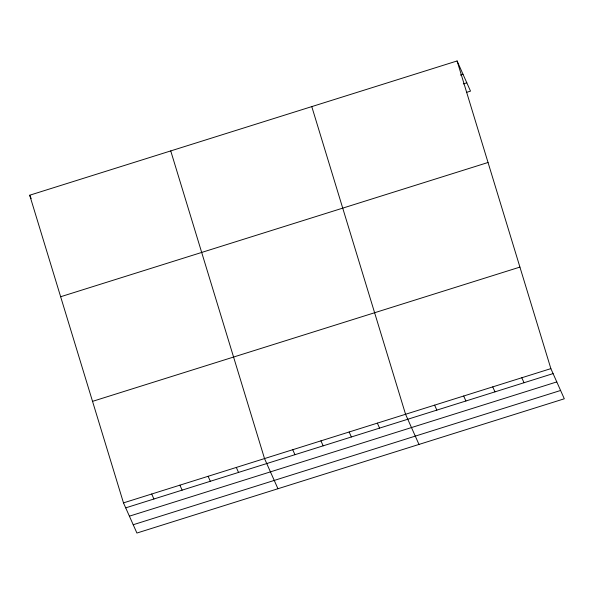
<?xml version="1.0" encoding="UTF-8"?>
<svg xmlns="http://www.w3.org/2000/svg" width="594" height="594" viewBox="0 0 594 594"><rect width="100%" height="100%" fill="white"/><g stroke="black" fill="none" stroke-linecap="round" stroke-linejoin="round"><path stroke-width="0.89" d="M457.09 60.959L550.868 368.622L564.3 398.782L136.91 533.041L123.485 502.88L29.7 195.218L457.09 60.959L470.515 91.12L466.995 92.226M460.365 75.082L463.008 74.25M463.298 83.917L466.817 82.811M60.647 296.74L488.038 162.489M92.538 401.351L519.921 267.092M123.485 502.88L550.868 368.622M125.705 507.863L553.088 373.604M129.403 516.171L556.786 381.912M133.212 524.732L560.602 390.473M521.807 377.754L524.027 382.736M492.745 386.88L494.965 391.862M463.684 396.012L465.904 400.995M434.622 405.138L436.842 410.12M418.985 444.431L405.561 414.27L311.776 106.608M377.353 423.128L379.573 428.111M349.146 431.994L351.366 436.976M320.938 440.852L323.158 445.834M292.731 449.71L294.951 454.692M277.947 488.736L264.523 458.575L170.738 150.913M236.315 467.433L238.536 472.416M208.108 476.291L210.328 481.274M179.9 485.157L182.12 490.139M29.7 195.218L31.178 198.537M151.693 494.015L153.913 498.997"/></g></svg>
